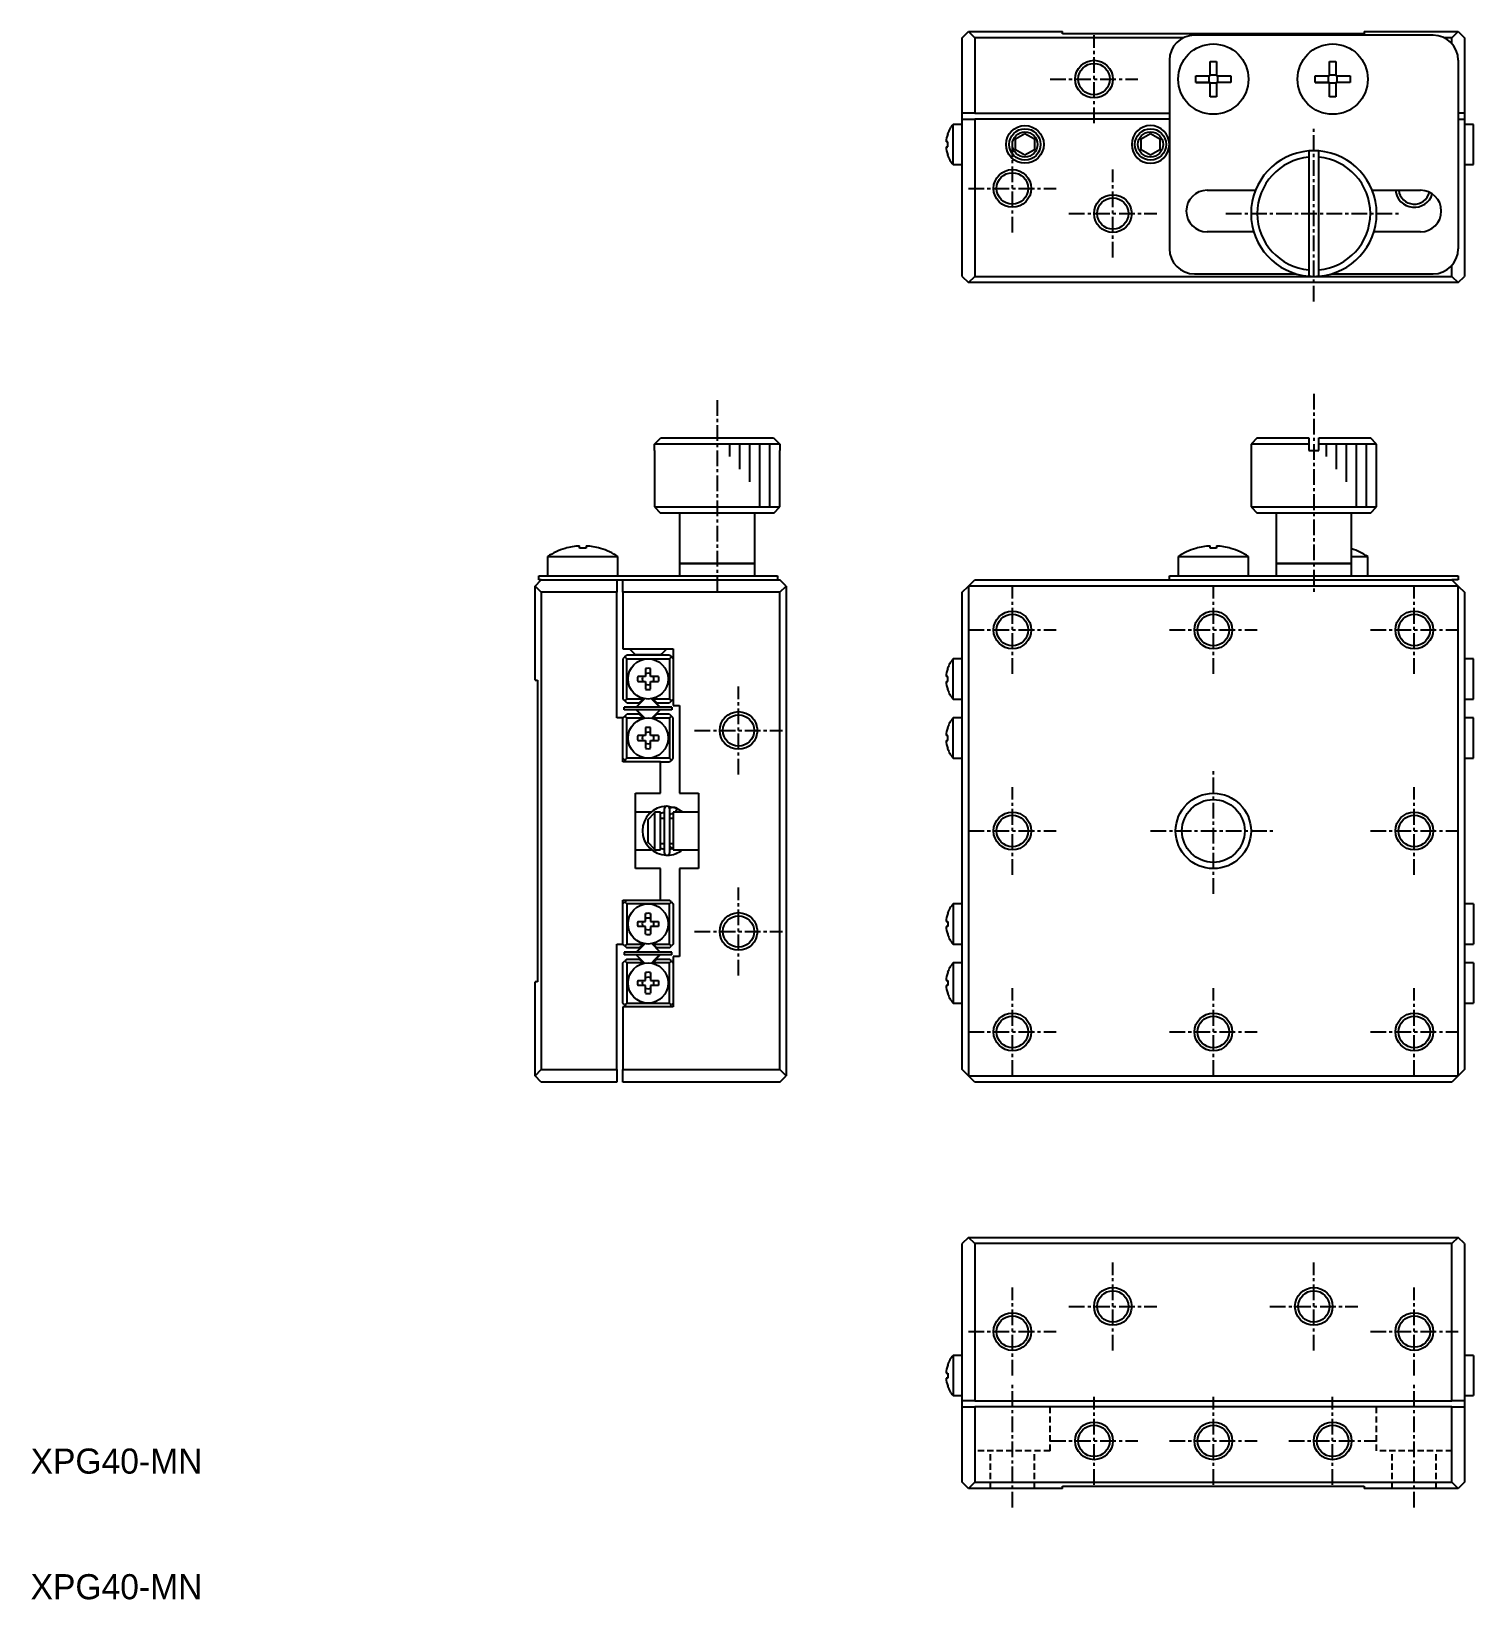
# Model space of a CAD drawing. Extents: x 10 to 217, y 10 to 135.
# Drawn here: x 10.1 to 124.9, y 10 to 134.8 of the extents above; entities that cross this region are included whole.
import ezdxf

# ---------------------------------------------------------------- set-up
doc = ezdxf.new("R2010")
doc.units = 0
doc.linetypes.add('CENTER', pattern=[2, 1.25, -0.25, 0.25, -0.25])
doc.linetypes.add('DASHED', pattern=[0.75, 0.5, -0.25])
doc.layers.get('0').update_dxf_attribs({"linetype": 'CONTINUOUS'})
doc.layers.add('CENTER', color=1, linetype='CENTER')
doc.styles.get("Standard").update_dxf_attribs({"font": 'FGP教科書体NT-M'})

msp = doc.modelspace()

# ---------------------------------------------------------------- linework, layer by layer
at = {"color": 7, "linetype": 'CONTINUOUS'}
for p, q in [((84.16, 134.31), (84.66, 134.81)), ((84.16, 128.31), (84.16, 134.31)), ((84.66, 134.81), (85.16, 134.31)), ((84.66, 134.81), (92.16, 134.81)), ((85.16, 134.31), (85.16, 128.31)), ((101.79, 134.31), (85.16, 134.31)), ((92.16, 134.61), (92.16, 134.81)), ((116.16, 134.61), (92.16, 134.61)), ((121.66, 134.51), (102.66, 134.51)), ((116.16, 134.81), (116.16, 134.61)), ((116.16, 134.81), (123.66, 134.81)), ((123.16, 134.31), (122.53, 134.31)), ((123.16, 134.31), (123.66, 134.81)), ((123.16, 133.84), (123.16, 134.31)), ((123.66, 134.81), (124.16, 134.31)), ((124.16, 134.31), (124.16, 128.31)), ((100.66, 132.51), (100.66, 117.51)), ((103.9, 132.41), (104.42, 132.41)), ((103.9, 131.27), (103.9, 132.41)), ((104.42, 132.41), (104.42, 131.27)), ((113.4, 132.41), (113.92, 132.41)), ((113.4, 131.27), (113.4, 132.41)), ((113.92, 132.41), (113.92, 131.27)), ((123.66, 132.51), (123.66, 117.51)), ((102.76, 130.75), (102.76, 131.27)), ((102.76, 131.27), (103.9, 131.27)), ((103.83, 130.75), (103.83, 131.27)), ((103.9, 131.34), (104.42, 131.34)), ((104.42, 131.27), (105.56, 131.27)), ((104.49, 131.27), (104.49, 130.75)), ((105.56, 131.27), (105.56, 130.75)), ((112.26, 130.75), (112.26, 131.27)), ((112.26, 131.27), (113.4, 131.27)), ((113.33, 130.75), (113.33, 131.27)), ((113.4, 131.34), (113.92, 131.34)), ((113.92, 131.27), (115.06, 131.27)), ((113.99, 131.27), (113.99, 130.75)), ((115.06, 131.27), (115.06, 130.75)), ((103.9, 130.75), (102.76, 130.75)), ((102.76, 130.75), (103.83, 130.75)), ((103.9, 130.75), (103.83, 130.75)), ((103.9, 129.61), (103.9, 130.75)), ((104.42, 130.68), (103.9, 130.68)), ((104.42, 130.75), (104.42, 129.61)), ((105.56, 130.75), (104.42, 130.75)), ((104.49, 130.75), (104.42, 130.75)), ((105.56, 130.75), (104.49, 130.75)), ((113.4, 130.75), (112.26, 130.75)), ((112.26, 130.75), (113.33, 130.75)), ((113.4, 130.75), (113.33, 130.75)), ((113.4, 129.61), (113.4, 130.75)), ((113.92, 130.68), (113.4, 130.68)), ((113.92, 130.75), (113.92, 129.61)), ((115.06, 130.75), (113.92, 130.75)), ((113.99, 130.75), (113.92, 130.75)), ((115.06, 130.75), (113.99, 130.75)), ((104.42, 129.61), (103.9, 129.61)), ((113.92, 129.61), (113.4, 129.61)), ((83.44, 124.21), (83.44, 127.41)), ((84.16, 127.41), (83.44, 127.41)), ((85.16, 128.31), (84.16, 128.31)), ((84.16, 127.81), (84.16, 128.31)), ((84.16, 127.81), (85.16, 127.81)), ((84.16, 115.31), (84.16, 127.81)), ((85.16, 128.31), (100.66, 128.31)), ((85.16, 127.81), (85.16, 115.31)), ((100.66, 127.81), (85.16, 127.81)), ((124.16, 128.31), (123.66, 128.31)), ((123.66, 127.81), (124.16, 127.81)), ((124.16, 128.31), (124.16, 127.81)), ((124.16, 127.81), (124.16, 115.31)), ((124.88, 127.41), (124.16, 127.41)), ((124.88, 124.21), (124.88, 127.41)), ((83.01, 126.64), (83.01, 126.66)), ((88.41, 126.25), (89.16, 126.68)), ((88.41, 125.38), (88.41, 126.25)), ((89.16, 126.68), (89.91, 126.25)), ((89.91, 126.25), (89.91, 125.38)), ((98.41, 126.25), (99.16, 126.68)), ((98.41, 125.38), (98.41, 126.25)), ((99.16, 126.68), (99.91, 126.25)), ((99.91, 126.25), (99.91, 125.38)), ((83.01, 126.01), (82.88, 126.01)), ((82.88, 125.61), (83.01, 125.61)), ((83.01, 125.61), (83.01, 126.01)), ((83.01, 124.96), (83.01, 124.99)), ((89.16, 124.95), (88.41, 125.38)), ((89.91, 125.38), (89.16, 124.95)), ((99.16, 124.95), (98.41, 125.38)), ((99.91, 125.38), (99.16, 124.95)), ((111.76, 125.3), (111.76, 124.79)), ((112.56, 124.79), (112.56, 125.3)), ((83.44, 124.21), (84.16, 124.21)), ((111.76, 124.79), (111.76, 115.83)), ((112.56, 115.83), (112.56, 124.79)), ((124.16, 124.21), (124.88, 124.21)), ((103.66, 122.16), (107.52, 122.16)), ((116.81, 122.16), (120.66, 122.16)), ((107.38, 118.86), (103.66, 118.86)), ((120.66, 118.86), (116.95, 118.86)), ((123.16, 115.31), (123.16, 116.19)), ((84.16, 115.31), (84.66, 114.81)), ((84.66, 114.81), (85.16, 115.31)), ((85.16, 115.31), (112.16, 115.31)), ((102.66, 115.51), (110.76, 115.51)), ((111.76, 115.83), (111.76, 115.33)), ((112.16, 115.31), (123.16, 115.31)), ((112.56, 115.33), (112.56, 115.83)), ((113.56, 115.51), (121.66, 115.51)), ((123.16, 115.31), (123.66, 114.81)), ((123.66, 114.81), (124.16, 115.31)), ((123.66, 114.81), (84.66, 114.81)), ((59.68, 101.96), (60.18, 102.46)), ((60.18, 102.46), (69.14, 102.46)), ((69.14, 102.46), (69.65, 101.96)), ((107.66, 102.46), (107.16, 101.96)), ((107.66, 102.46), (111.76, 102.46)), ((107.66, 102.46), (111.76, 102.46)), ((111.76, 102.46), (111.76, 101.96)), ((112.56, 102.46), (116.66, 102.46)), ((112.56, 102.46), (116.66, 102.46)), ((112.56, 101.96), (112.56, 102.46)), ((117.16, 101.96), (116.66, 102.46)), ((59.66, 101.46), (59.68, 101.46)), ((59.66, 101.46), (59.66, 96.96)), ((59.68, 101.46), (59.68, 101.96)), ((69.65, 101.96), (59.68, 101.96)), ((69.65, 101.96), (69.65, 101.46)), ((69.65, 101.46), (69.66, 101.46)), ((69.66, 96.96), (69.66, 101.46)), ((111.76, 101.96), (107.16, 101.96)), ((107.16, 101.96), (107.16, 96.96)), ((111.76, 101.96), (111.76, 101.46)), ((111.76, 101.46), (112.56, 101.46)), ((111.76, 101.46), (112.56, 101.46)), ((117.16, 101.96), (112.56, 101.96)), ((112.56, 101.46), (112.56, 101.96)), ((117.16, 96.96), (117.16, 101.96)), ((59.66, 96.96), (69.66, 96.96)), ((59.66, 96.96), (60.16, 96.46)), ((69.16, 96.46), (60.16, 96.46)), ((61.66, 96.46), (61.66, 92.46)), ((67.66, 92.46), (67.66, 96.46)), ((69.16, 96.46), (69.66, 96.96)), ((107.16, 96.96), (117.16, 96.96)), ((107.16, 96.96), (107.66, 96.46)), ((116.66, 96.46), (107.66, 96.46)), ((109.16, 96.46), (109.16, 92.46)), ((115.16, 92.46), (115.16, 96.46)), ((116.66, 96.46), (117.16, 96.96)), ((52.56, 93.66), (52.56, 93.66)), ((53.7, 93.66), (53.7, 93.85)), ((54.22, 93.66), (53.7, 93.66)), ((54.22, 93.85), (54.22, 93.66)), ((55.36, 93.66), (55.36, 93.66)), ((102.76, 93.66), (102.76, 93.66)), ((102.76, 93.66), (102.76, 93.66)), ((103.9, 93.66), (103.9, 93.85)), ((104.42, 93.66), (103.9, 93.66)), ((104.42, 93.85), (104.42, 93.66)), ((105.56, 93.66), (105.56, 93.66)), ((105.56, 93.66), (105.56, 93.66)), ((51.16, 93), (56.76, 93)), ((51.16, 93), (51.16, 91.46)), ((56.76, 91.46), (56.76, 93)), ((61.66, 92.46), (67.66, 92.46)), ((67.66, 92.46), (61.66, 92.46)), ((61.66, 92.46), (61.66, 91.46)), ((67.66, 91.46), (67.66, 92.46)), ((101.36, 93), (106.96, 93)), ((101.36, 93), (101.36, 91.46)), ((106.96, 91.46), (106.96, 93)), ((109.16, 92.46), (115.16, 92.46)), ((115.16, 92.46), (109.16, 92.46)), ((109.16, 92.46), (109.16, 91.46)), ((115.16, 93), (116.46, 93)), ((115.16, 91.46), (115.16, 92.46)), ((116.46, 91.46), (116.46, 93)), ((50.16, 90.66), (50.66, 91.16)), ((50.46, 91.16), (50.46, 91.46)), ((50.46, 91.46), (52.46, 91.46)), ((50.66, 91.16), (50.46, 91.16)), ((50.66, 91.16), (56.66, 91.16)), ((52.46, 91.46), (67.46, 91.46)), ((56.66, 91.16), (57.16, 91.16)), ((56.66, 91.16), (56.66, 90.16)), ((57.16, 91.16), (69.66, 91.16)), ((57.16, 90.16), (57.16, 91.16)), ((67.46, 91.46), (69.46, 91.46)), ((69.46, 91.46), (69.46, 91.16)), ((70.16, 90.66), (69.66, 91.16)), ((84.66, 90.66), (85.16, 91.16)), ((85.16, 91.16), (123.16, 91.16)), ((100.66, 91.16), (100.66, 91.46)), ((100.66, 91.46), (102.66, 91.46)), ((102.66, 91.46), (121.66, 91.46)), ((121.66, 91.46), (123.66, 91.46)), ((123.66, 91.16), (123.16, 91.16)), ((123.16, 91.16), (123.66, 90.66)), ((123.66, 91.46), (123.66, 91.16)), ((50.16, 83.16), (50.16, 90.66)), ((50.66, 90.16), (50.16, 90.66)), ((50.66, 90.16), (50.66, 52.16)), ((56.66, 90.16), (50.66, 90.16)), ((56.66, 80.16), (56.66, 90.16)), ((57.16, 90.16), (57.16, 85.66)), ((69.66, 90.16), (57.16, 90.16)), ((69.66, 90.16), (70.16, 90.66)), ((69.66, 52.16), (69.66, 90.16)), ((70.16, 90.66), (70.16, 51.66)), ((84.16, 90.16), (84.66, 90.66)), ((84.16, 52.16), (84.16, 90.16)), ((123.66, 90.66), (84.66, 90.66)), ((84.66, 90.66), (84.66, 51.66)), ((123.66, 51.66), (123.66, 90.66)), ((123.66, 90.66), (124.16, 90.16)), ((124.16, 90.16), (124.16, 52.16)), ((57.16, 85.66), (61.16, 85.66)), ((57.31, 85.01), (57.16, 84.86)), ((57.31, 85.01), (57.46, 85.16)), ((57.46, 84.86), (57.31, 85.01)), ((60.86, 85.16), (57.46, 85.16)), ((57.68, 85.66), (57.91, 85.43)), ((57.91, 85.43), (58.16, 85.18)), ((60.16, 85.18), (58.16, 85.18)), ((60.16, 85.18), (60.41, 85.43)), ((60.41, 85.43), (60.64, 85.66)), ((60.86, 85.16), (61.01, 85.01)), ((61.01, 85.01), (60.86, 84.86)), ((61.16, 84.86), (61.01, 85.01)), ((61.16, 85.66), (61.16, 81.16)), ((57.16, 84.86), (57.16, 81.66)), ((57.46, 81.66), (57.46, 84.86)), ((57.46, 84.86), (59.16, 84.86)), ((58.96, 84.09), (58.96, 83.46)), ((59.16, 84.86), (60.86, 84.86)), ((59.36, 83.46), (59.36, 84.09)), ((60.86, 84.86), (60.86, 81.66)), ((83.01, 84.09), (83.01, 84.11)), ((83.44, 83.26), (83.44, 84.86)), ((84.16, 84.86), (83.44, 84.86)), ((124.88, 84.86), (124.16, 84.86)), ((124.88, 83.26), (124.88, 84.86)), ((50.16, 83.16), (50.36, 83.16)), ((50.36, 83.16), (50.36, 59.16)), ((58.96, 83.46), (58.34, 83.46)), ((58.34, 83.06), (58.96, 83.06)), ((58.96, 83.06), (58.96, 82.44)), ((59.99, 83.46), (59.36, 83.46)), ((59.36, 82.44), (59.36, 83.06)), ((59.36, 83.06), (59.99, 83.06)), ((83.01, 83.46), (82.88, 83.46)), ((82.88, 83.06), (83.01, 83.06)), ((83.01, 83.06), (83.01, 83.46)), ((83.01, 82.41), (83.01, 82.44)), ((83.44, 81.66), (83.44, 83.26)), ((124.88, 81.66), (124.88, 83.26)), ((57.16, 81.66), (57.31, 81.51)), ((57.31, 81.51), (57.46, 81.66)), ((57.46, 81.36), (57.31, 81.51)), ((58.76, 81.66), (57.46, 81.66)), ((57.46, 81.36), (58.46, 81.36)), ((58.88, 81.69), (58.26, 81.07)), ((58.76, 81.66), (58.46, 81.36)), ((58.8, 81.7), (58.76, 81.66)), ((59.68, 81.43), (59.42, 81.68)), ((60.06, 81.07), (59.45, 81.69)), ((59.56, 81.66), (59.52, 81.7)), ((60.86, 81.66), (59.56, 81.66)), ((59.86, 81.36), (59.56, 81.66)), ((60.06, 81.04), (59.68, 81.43)), ((59.86, 81.36), (60.86, 81.36)), ((60.86, 81.66), (61.01, 81.51)), ((61.01, 81.51), (60.86, 81.36)), ((61.01, 81.51), (61.16, 81.66)), ((61.16, 81.16), (61.66, 81.16)), ((61.66, 81.16), (61.66, 74.16)), ((83.44, 81.66), (84.16, 81.66)), ((124.16, 81.66), (124.88, 81.66)), ((57.16, 80.16), (56.66, 80.16)), ((57.31, 80.31), (57.16, 80.16)), ((57.16, 76.66), (57.16, 80.16)), ((61.06, 81.01), (57.26, 81.01)), ((57.26, 80.81), (57.26, 81.01)), ((61.06, 80.81), (57.26, 80.81)), ((57.31, 80.31), (57.46, 80.46)), ((57.46, 80.16), (57.31, 80.31)), ((58.46, 80.46), (57.46, 80.46)), ((57.46, 76.96), (57.46, 80.16)), ((57.46, 80.16), (58.76, 80.16)), ((58.26, 80.79), (58.91, 80.14)), ((58.26, 80.75), (58.88, 80.14)), ((58.46, 80.46), (58.76, 80.16)), ((58.76, 80.16), (58.8, 80.12)), ((59.45, 80.14), (60.06, 80.75)), ((59.52, 80.12), (59.56, 80.16)), ((59.56, 80.16), (59.86, 80.46)), ((59.56, 80.16), (60.86, 80.16)), ((60.86, 80.46), (59.86, 80.46)), ((60.86, 80.46), (61.01, 80.31)), ((61.01, 80.31), (60.86, 80.16)), ((60.86, 80.16), (60.86, 76.96)), ((61.16, 80.16), (61.01, 80.31)), ((61.06, 81.01), (61.06, 80.81)), ((61.16, 76.96), (61.16, 80.16)), ((83.44, 76.96), (83.44, 80.16)), ((84.16, 80.16), (83.44, 80.16)), ((124.88, 80.16), (124.16, 80.16)), ((124.88, 76.96), (124.88, 80.16)), ((58.96, 78.76), (58.34, 78.76)), ((58.96, 79.39), (58.96, 78.76)), ((59.36, 78.76), (59.36, 79.39)), ((59.99, 78.76), (59.36, 78.76)), ((83.01, 78.76), (82.88, 78.76)), ((83.01, 79.39), (83.01, 79.41)), ((83.01, 78.36), (83.01, 78.76)), ((58.34, 78.36), (58.96, 78.36)), ((58.96, 78.36), (58.96, 77.74)), ((59.36, 77.74), (59.36, 78.36)), ((59.36, 78.36), (59.99, 78.36)), ((82.88, 78.36), (83.01, 78.36)), ((83.01, 77.71), (83.01, 77.74)), ((57.16, 76.96), (57.31, 76.81)), ((60.16, 76.66), (57.16, 76.66)), ((57.31, 76.81), (57.46, 76.96)), ((57.46, 76.66), (57.31, 76.81)), ((59.16, 76.96), (57.46, 76.96)), ((60.86, 76.96), (59.16, 76.96)), ((60.16, 76.66), (60.86, 76.66)), ((60.16, 74.16), (60.16, 76.66)), ((60.86, 76.96), (61.01, 76.81)), ((61.01, 76.81), (60.86, 76.66)), ((61.01, 76.81), (61.16, 76.96)), ((83.44, 76.96), (84.16, 76.96)), ((124.16, 76.96), (124.88, 76.96)), ((58.16, 74.16), (60.16, 74.16)), ((58.16, 72.24), (58.16, 74.16)), ((61.66, 74.16), (63.16, 74.16)), ((63.16, 74.16), (63.16, 68.16)), ((59.4, 72.66), (58.16, 72.66)), ((59.16, 72.08), (59.66, 72.61)), ((59.66, 72.66), (59.66, 72.61)), ((60.16, 72.66), (59.66, 72.66)), ((59.66, 72.61), (59.66, 69.72)), ((60.16, 69.66), (60.16, 72.66)), ((60.16, 72.59), (60.43, 72.66)), ((60.16, 72.16), (60.16, 72.59)), ((60.43, 72.9), (60.43, 69.45)), ((61.45, 72.96), (60.69, 73.13)), ((60.88, 72.97), (60.87, 72.97)), ((60.92, 72.98), (60.88, 72.97)), ((60.88, 69.45), (60.88, 72.9)), ((60.9, 72.4), (60.91, 72.42)), ((60.91, 72.42), (60.92, 72.43)), ((60.95, 73), (60.92, 72.98)), ((60.92, 72.44), (60.93, 72.45)), ((60.92, 72.43), (60.92, 72.44)), ((60.93, 72.45), (60.94, 72.46)), ((60.94, 72.47), (60.95, 72.48)), ((60.94, 72.46), (60.94, 72.47)), ((60.99, 73.01), (60.95, 73)), ((60.95, 72.48), (60.96, 72.49)), ((60.96, 72.49), (60.97, 72.5)), ((60.97, 72.5), (60.98, 72.51)), ((60.98, 72.51), (60.99, 72.52)), ((61.02, 73.01), (60.99, 73.01)), ((60.99, 72.52), (61, 72.53)), ((61, 72.53), (61.02, 72.54)), ((61.06, 73.02), (61.02, 73.01)), ((61.02, 72.54), (61.03, 72.54)), ((61.03, 72.54), (61.04, 72.55)), ((61.04, 72.55), (61.05, 72.55)), ((61.05, 72.55), (61.06, 72.56)), ((61.09, 73.02), (61.06, 73.02)), ((61.06, 72.56), (61.08, 72.56)), ((61.08, 72.56), (61.09, 72.57)), ((61.13, 73.02), (61.09, 73.02)), ((61.09, 72.57), (61.1, 72.57)), ((61.1, 72.57), (61.12, 72.57)), ((61.12, 72.57), (61.13, 72.57)), ((61.16, 73.02), (61.13, 73.02)), ((61.13, 72.57), (61.14, 72.57)), ((61.14, 72.57), (61.16, 72.57)), ((61.2, 73.02), (61.16, 73.02)), ((61.16, 72.66), (61.16, 69.66)), ((63.16, 72.66), (61.16, 72.66)), ((61.16, 72.57), (61.16, 72.57)), ((61.24, 73.02), (61.2, 73.02)), ((61.27, 73.02), (61.24, 73.02)), ((61.31, 73.01), (61.27, 73.02)), ((61.34, 73), (61.31, 73.01)), ((61.37, 72.99), (61.34, 73)), ((61.35, 72.68), (61.34, 72.66)), ((61.45, 72.96), (61.35, 72.66)), ((61.36, 72.71), (61.35, 72.69)), ((61.35, 72.69), (61.35, 72.68)), ((61.37, 72.73), (61.36, 72.71)), ((61.41, 72.98), (61.37, 72.99)), ((61.38, 72.75), (61.37, 72.73)), ((61.39, 72.76), (61.38, 72.75)), ((61.4, 72.8), (61.39, 72.78)), ((61.39, 72.78), (61.39, 72.76)), ((61.41, 72.82), (61.4, 72.8)), ((61.44, 72.96), (61.41, 72.98)), ((61.42, 72.85), (61.41, 72.83)), ((61.41, 72.83), (61.41, 72.82)), ((61.43, 72.88), (61.42, 72.87)), ((61.42, 72.87), (61.42, 72.85)), ((61.44, 72.91), (61.43, 72.89)), ((61.43, 72.89), (61.43, 72.88)), ((61.44, 72.97), (61.44, 72.96)), ((61.92, 72.66), (61.44, 72.96)), ((61.44, 72.96), (61.44, 72.96)), ((61.44, 72.96), (61.44, 72.96)), ((61.44, 72.96), (61.44, 72.95)), ((61.44, 72.95), (61.44, 72.95)), ((61.44, 72.95), (61.44, 72.94)), ((61.44, 72.94), (61.44, 72.93)), ((61.44, 72.93), (61.44, 72.92)), ((61.44, 72.92), (61.44, 72.91)), ((61.47, 72.95), (61.45, 72.96)), ((58.16, 70.09), (58.16, 72.24)), ((59.16, 70.25), (59.16, 72.08)), ((60.43, 72.16), (60.16, 72.16)), ((60.88, 72.33), (60.89, 72.34)), ((60.88, 72.31), (60.88, 72.33)), ((60.88, 72.3), (60.88, 72.31)), ((61.16, 72.16), (60.88, 72.16)), ((60.89, 72.37), (60.9, 72.38)), ((60.89, 72.35), (60.89, 72.37)), ((60.89, 72.34), (60.89, 72.35)), ((60.9, 72.39), (60.9, 72.4)), ((60.9, 72.38), (60.9, 72.39)), ((58.16, 68.16), (58.16, 70.09)), ((59.66, 69.72), (59.16, 70.25)), ((60.16, 69.76), (60.16, 70.16)), ((60.16, 70.16), (60.43, 70.16)), ((60.88, 70.16), (61.16, 70.16)), ((60.88, 70.05), (60.88, 70.06)), ((60.88, 70.04), (60.88, 70.05)), ((60.89, 70.02), (60.88, 70.04)), ((60.89, 70.01), (60.89, 70.02)), ((60.89, 70), (60.89, 70.01)), ((60.89, 69.98), (60.89, 70)), ((60.9, 69.97), (60.89, 69.98)), ((60.9, 69.96), (60.9, 69.97)), ((60.91, 69.94), (60.9, 69.96)), ((60.91, 69.93), (60.91, 69.94)), ((60.92, 69.92), (60.91, 69.93)), ((60.93, 69.91), (60.92, 69.92)), ((58.16, 69.66), (59.43, 69.66)), ((59.43, 69.66), (59.43, 69.66)), ((59.43, 69.66), (59.43, 69.66)), ((59.66, 69.72), (59.66, 69.66)), ((59.66, 69.66), (60.16, 69.66)), ((60.43, 69.69), (60.16, 69.76)), ((61.16, 69.76), (60.88, 69.69)), ((60.93, 69.9), (60.93, 69.91)), ((60.94, 69.89), (60.93, 69.9)), ((60.95, 69.88), (60.94, 69.89)), ((60.96, 69.87), (60.95, 69.88)), ((60.97, 69.86), (60.96, 69.87)), ((60.98, 69.85), (60.97, 69.86)), ((60.99, 69.84), (60.98, 69.85)), ((61, 69.83), (60.99, 69.84)), ((61.01, 69.82), (61, 69.83)), ((61.02, 69.82), (61.01, 69.82)), ((61.03, 69.81), (61.02, 69.82)), ((61.05, 69.8), (61.03, 69.81)), ((61.06, 69.8), (61.05, 69.8)), ((61.07, 69.79), (61.06, 69.8)), ((61.09, 69.79), (61.07, 69.79)), ((61.1, 69.79), (61.09, 69.79)), ((61.11, 69.78), (61.1, 69.79)), ((61.13, 69.78), (61.11, 69.78)), ((61.14, 69.78), (61.13, 69.78)), ((61.15, 69.78), (61.14, 69.78)), ((61.16, 69.78), (61.15, 69.78)), ((61.16, 69.66), (63.16, 69.66)), ((61.38, 69.37), (61.38, 69.37)), ((61.38, 69.37), (61.38, 69.37)), ((61.38, 69.37), (61.38, 69.37)), ((61.38, 69.37), (61.39, 69.37)), ((61.39, 69.37), (61.44, 69.39)), ((61.39, 69.37), (61.39, 69.37)), ((61.39, 69.37), (61.39, 69.37)), ((61.43, 69.39), (61.44, 69.39)), ((61.44, 69.39), (61.46, 69.4)), ((61.44, 69.39), (61.44, 69.39)), ((61.44, 69.39), (61.44, 69.39)), ((61.44, 69.39), (61.44, 69.39)), ((60.16, 68.16), (58.16, 68.16)), ((60.16, 65.66), (60.16, 68.16)), ((61.66, 68.16), (61.66, 61.16)), ((63.16, 68.16), (61.66, 68.16)), ((57.16, 65.66), (60.16, 65.66)), ((57.16, 62.16), (57.16, 65.66)), ((57.16, 65.36), (57.31, 65.51)), ((57.46, 65.66), (57.31, 65.51)), ((57.31, 65.51), (57.46, 65.36)), ((57.46, 65.36), (57.46, 62.16)), ((59.16, 65.36), (57.46, 65.36)), ((60.86, 65.36), (59.16, 65.36)), ((60.16, 65.66), (60.86, 65.66)), ((61.01, 65.51), (60.86, 65.66)), ((60.86, 65.36), (61.01, 65.51)), ((60.86, 62.16), (60.86, 65.36)), ((61.01, 65.51), (61.16, 65.36)), ((61.16, 65.36), (61.16, 62.16)), ((83.44, 65.36), (83.44, 62.16)), ((84.16, 65.36), (83.44, 65.36)), ((124.88, 65.36), (124.16, 65.36)), ((124.88, 65.36), (124.88, 62.16)), ((58.34, 63.96), (58.96, 63.96)), ((58.96, 63.96), (58.96, 64.59)), ((59.36, 64.59), (59.36, 63.96)), ((59.36, 63.96), (59.99, 63.96)), ((82.88, 63.96), (83.01, 63.96)), ((83.01, 64.61), (83.01, 64.59)), ((83.01, 63.96), (83.01, 63.56)), ((58.96, 63.56), (58.34, 63.56)), ((58.96, 62.94), (58.96, 63.56)), ((59.36, 63.56), (59.36, 62.94)), ((59.99, 63.56), (59.36, 63.56)), ((83.01, 63.56), (82.88, 63.56)), ((83.01, 62.94), (83.01, 62.91)), ((56.66, 62.16), (57.16, 62.16)), ((56.66, 52.16), (56.66, 62.16)), ((57.31, 62.01), (57.16, 62.16)), ((57.26, 61.51), (57.26, 61.31)), ((61.06, 61.51), (57.26, 61.51)), ((61.06, 61.31), (57.26, 61.31)), ((57.46, 62.16), (57.31, 62.01)), ((57.31, 62.01), (57.46, 61.86)), ((57.46, 62.16), (58.76, 62.16)), ((58.46, 61.86), (57.46, 61.86)), ((58.88, 62.19), (58.26, 61.57)), ((58.26, 61.54), (58.91, 62.18)), ((58.26, 61.25), (58.88, 60.64)), ((58.46, 61.86), (58.76, 62.16)), ((58.76, 62.16), (58.8, 62.2)), ((60.06, 61.57), (59.45, 62.19)), ((59.45, 60.64), (60.06, 61.25)), ((59.52, 62.2), (59.56, 62.16)), ((59.56, 62.16), (60.86, 62.16)), ((59.56, 62.16), (59.86, 61.86)), ((60.06, 61.29), (59.68, 60.9)), ((60.86, 61.86), (59.86, 61.86)), ((61.01, 62.01), (60.86, 62.16)), ((60.86, 61.86), (61.01, 62.01)), ((61.16, 62.16), (61.01, 62.01)), ((61.06, 61.31), (61.06, 61.51)), ((83.44, 62.16), (84.16, 62.16)), ((124.16, 62.16), (124.88, 62.16)), ((57.16, 60.66), (57.31, 60.81)), ((57.16, 57.46), (57.16, 60.66)), ((57.46, 60.96), (57.31, 60.81)), ((57.31, 60.81), (57.46, 60.66)), ((57.46, 60.96), (58.46, 60.96)), ((57.46, 60.66), (57.46, 57.46)), ((58.76, 60.66), (57.46, 60.66)), ((58.76, 60.66), (58.46, 60.96)), ((58.8, 60.62), (58.76, 60.66)), ((59.68, 60.9), (59.42, 60.64)), ((59.56, 60.66), (59.52, 60.62)), ((59.86, 60.96), (59.56, 60.66)), ((60.86, 60.66), (59.56, 60.66)), ((59.86, 60.96), (60.86, 60.96)), ((61.01, 60.81), (60.86, 60.96)), ((60.86, 60.66), (61.01, 60.81)), ((60.86, 57.46), (60.86, 60.66)), ((61.01, 60.81), (61.16, 60.66)), ((61.66, 61.16), (61.16, 61.16)), ((61.16, 61.16), (61.16, 57.16)), ((83.44, 60.66), (83.44, 59.06)), ((84.16, 60.66), (83.44, 60.66)), ((124.88, 60.66), (124.16, 60.66)), ((124.88, 60.66), (124.88, 59.06)), ((50.16, 51.66), (50.16, 59.16)), ((50.36, 59.16), (50.16, 59.16)), ((58.34, 59.26), (58.96, 59.26)), ((58.96, 58.86), (58.34, 58.86)), ((58.96, 59.26), (58.96, 59.89)), ((58.96, 58.24), (58.96, 58.86)), ((59.36, 59.89), (59.36, 59.26)), ((59.36, 59.26), (59.99, 59.26)), ((59.99, 58.86), (59.36, 58.86)), ((59.36, 58.86), (59.36, 58.24)), ((82.88, 59.26), (83.01, 59.26)), ((83.01, 58.86), (82.88, 58.86)), ((83.01, 59.91), (83.01, 59.89)), ((83.01, 59.26), (83.01, 58.86)), ((83.44, 59.06), (83.44, 57.46)), ((124.88, 59.06), (124.88, 57.46)), ((57.31, 57.31), (57.16, 57.46)), ((57.46, 57.46), (57.31, 57.31)), ((57.46, 57.46), (59.16, 57.46)), ((59.16, 57.46), (60.86, 57.46)), ((61.01, 57.31), (60.86, 57.46)), ((61.16, 57.46), (61.01, 57.31)), ((83.01, 58.24), (83.01, 58.21)), ((83.44, 57.46), (84.16, 57.46)), ((124.16, 57.46), (124.88, 57.46)), ((57.16, 57.16), (57.16, 52.16)), ((61.16, 57.16), (57.16, 57.16)), ((57.31, 57.31), (57.46, 57.16)), ((60.86, 57.16), (61.01, 57.31)), ((50.16, 51.66), (50.66, 52.16)), ((50.66, 51.16), (50.16, 51.66)), ((50.66, 52.16), (56.66, 52.16)), ((56.66, 52.16), (56.66, 51.16)), ((57.16, 52.16), (69.66, 52.16)), ((57.16, 51.16), (57.16, 52.16)), ((70.16, 51.66), (69.66, 52.16)), ((69.66, 51.16), (70.16, 51.66)), ((84.66, 51.66), (84.16, 52.16)), ((84.66, 51.66), (123.66, 51.66)), ((85.16, 51.16), (84.66, 51.66)), ((123.66, 51.66), (123.16, 51.16)), ((124.16, 52.16), (123.66, 51.66)), ((56.66, 51.16), (50.66, 51.16)), ((69.66, 51.16), (57.16, 51.16)), ((123.16, 51.16), (85.16, 51.16)), ((84.66, 38.81), (84.16, 38.31)), ((85.16, 38.31), (84.66, 38.81)), ((84.66, 38.81), (123.66, 38.81)), ((123.66, 38.81), (123.16, 38.31)), ((124.16, 38.31), (123.66, 38.81)), ((84.16, 25.81), (84.16, 38.31)), ((123.16, 38.31), (85.16, 38.31)), ((85.16, 38.31), (85.16, 25.81)), ((123.16, 25.81), (123.16, 38.31)), ((124.16, 38.31), (124.16, 25.81)), ((83.44, 29.41), (83.44, 26.21)), ((84.16, 29.41), (83.44, 29.41)), ((124.88, 29.41), (124.16, 29.41)), ((124.88, 29.41), (124.88, 26.21)), ((82.88, 28.01), (83.01, 28.01)), ((83.01, 27.61), (82.88, 27.61)), ((83.01, 28.66), (83.01, 28.64)), ((83.01, 28.01), (83.01, 27.61)), ((83.01, 26.99), (83.01, 26.96)), ((83.44, 26.21), (84.16, 26.21)), ((85.16, 25.81), (84.16, 25.81)), ((84.16, 25.31), (84.16, 25.81)), ((84.16, 19.31), (84.16, 25.31)), ((84.16, 25.31), (85.16, 25.31)), ((85.16, 25.81), (123.16, 25.81)), ((85.16, 25.31), (85.16, 19.31)), ((123.16, 25.31), (85.16, 25.31)), ((124.16, 25.81), (123.16, 25.81)), ((123.16, 19.31), (123.16, 25.31)), ((123.16, 25.31), (124.16, 25.31)), ((124.16, 26.21), (124.88, 26.21)), ((124.16, 25.81), (124.16, 25.31)), ((124.16, 25.31), (124.16, 19.31)), ((84.66, 18.81), (84.16, 19.31)), ((85.16, 19.31), (84.66, 18.81)), ((92.16, 18.81), (84.66, 18.81)), ((85.16, 19.31), (123.16, 19.31)), ((92.16, 19.01), (116.16, 19.01)), ((92.16, 18.81), (92.16, 19.01)), ((116.16, 19.01), (116.16, 18.81)), ((123.66, 18.81), (116.16, 18.81)), ((123.66, 18.81), (123.16, 19.31)), ((124.16, 19.31), (123.66, 18.81))]:
    msp.add_line(p, q, dxfattribs=at)
at = {"color": 3, "linetype": 'CONTINUOUS'}
for p, q in [((65.66, 100.96), (65.66, 101.96)), ((66.46, 99.96), (66.46, 101.96)), ((67.26, 98.96), (67.26, 101.96)), ((68.06, 96.96), (68.06, 101.96)), ((68.86, 96.96), (68.86, 101.96)), ((113.16, 100.96), (113.16, 101.96)), ((113.96, 99.96), (113.96, 101.96)), ((114.76, 98.96), (114.76, 101.96)), ((115.56, 96.96), (115.56, 101.96)), ((116.36, 96.96), (116.36, 101.96))]:
    msp.add_line(p, q, dxfattribs=at)
at = {"color": 3, "linetype": 'DASHED'}
for p, q in [((91.16, 21.81), (91.16, 25.31)), ((117.16, 21.81), (117.16, 25.31)), ((91.16, 21.81), (85.16, 21.81)), ((86.41, 18.81), (86.41, 21.81)), ((89.91, 18.81), (89.91, 21.81)), ((123.16, 21.81), (117.16, 21.81)), ((118.41, 18.81), (118.41, 21.81)), ((121.91, 18.81), (121.91, 21.81))]:
    msp.add_line(p, q, dxfattribs=at)
at = {"color": 7, "linetype": 'CONTINUOUS'}
for centre, radius in [((104.16, 131.01), 2.8), ((113.66, 131.01), 2.8), ((94.66, 131.01), 1.25), ((89.16, 125.81), 1.25), ((89.16, 125.81), 1), ((99.16, 125.81), 1.25), ((99.16, 125.81), 1), ((88.16, 122.31), 1.25), ((96.16, 120.31), 1.25), ((88.16, 87.16), 1.25), ((104.16, 87.16), 1.25), ((120.16, 87.16), 1.25), ((59.16, 83.26), 1.6), ((59.16, 78.56), 1.6), ((66.36, 79.16), 1.25), ((104.16, 71.16), 2.5), ((88.16, 71.16), 1.25), ((120.16, 71.16), 1.25), ((59.16, 63.76), 1.6), ((66.36, 63.16), 1.25), ((59.16, 59.06), 1.6), ((88.16, 55.16), 1.25), ((104.16, 55.16), 1.25), ((120.16, 55.16), 1.25), ((96.16, 33.31), 1.25), ((112.16, 33.31), 1.25), ((88.16, 31.31), 1.25), ((120.16, 31.31), 1.25), ((94.66, 22.61), 1.25), ((104.16, 22.61), 1.25), ((113.66, 22.61), 1.25)]:
    msp.add_circle(centre, radius, dxfattribs=at)
at = {"color": 3, "linetype": 'CONTINUOUS'}
for centre, radius in [((94.66, 131.01), 1.5), ((89.16, 125.81), 1.5), ((88.16, 122.31), 1.5), ((96.16, 120.31), 1.5), ((88.16, 87.16), 1.5), ((104.16, 87.16), 1.5), ((120.16, 87.16), 1.5), ((66.36, 79.16), 1.5), ((104.16, 71.16), 3), ((88.16, 71.16), 1.5), ((120.16, 71.16), 1.5), ((66.36, 63.16), 1.5), ((88.16, 55.16), 1.5), ((104.16, 55.16), 1.5), ((120.16, 55.16), 1.5), ((96.16, 33.31), 1.5), ((112.16, 33.31), 1.5), ((88.16, 31.31), 1.5), ((120.16, 31.31), 1.5), ((94.66, 22.61), 1.5), ((104.16, 22.61), 1.5), ((113.66, 22.61), 1.5)]:
    msp.add_circle(centre, radius, dxfattribs=at)
at = {"color": 7, "linetype": 'CONTINUOUS'}
for centre, radius, start, end in [((102.66, 132.51), 2, 90, 180), ((121.66, 132.51), 2, 0, 90), ((85.36, 125.81), 2.5, 140.2082, 160.1231), ((85.36, 125.81), 2.49, 160.6391, 175.3966), ((85.36, 125.81), 2.49, 184.6034, 199.3609), ((85.36, 125.81), 2.5, 199.8769, 219.7918), ((112.16, 120.31), 5, 94.5886, 265.4114), ((112.16, 120.31), 5, 85.4114, 94.5886), ((112.16, 120.31), 5, 274.5886, 85.4114), ((112.16, 120.31), 4.5, 95.0997, 264.9003), ((112.16, 120.31), 4.5, 275.0997, 84.9003), ((103.66, 120.51), 1.65, 90, 270), ((120.16, 122.31), 1.25, 186.8921, 345.5976), ((120.66, 120.51), 1.65, 270, 90), ((102.66, 117.51), 2, 180, 270), ((121.66, 117.51), 2, 270, 0), ((112.16, 120.31), 5, 265.4114, 274.5886), ((53.96, 88.86), 5, 106.2858, 124.0558), ((53.96, 88.86), 4.99, 92.9848, 106.2726), ((53.96, 88.86), 4.99, 73.7274, 87.0152), ((53.96, 88.86), 5, 55.9442, 73.7142), ((104.16, 88.86), 5, 106.2858, 124.0558), ((104.16, 88.86), 4.99, 92.9848, 106.2726), ((104.16, 88.86), 4.99, 73.7274, 87.0152), ((104.16, 88.86), 5, 55.9442, 73.7142), ((113.66, 88.86), 5, 55.9442, 72.5424), ((59.16, 83.26), 0.85, 76.391, 103.609), ((59.16, 83.26), 0.459, 64.1861, 115.8139), ((85.36, 83.26), 2.49, 160.6391, 175.3966), ((85.36, 83.26), 2.5, 140.2082, 160.1231), ((59.16, 83.26), 0.85, 166.391, 193.609), ((59.16, 83.26), 0.459, 154.1861, 205.8139), ((59.16, 83.26), 0.459, 244.1861, 295.8139), ((59.16, 83.26), 0.85, 256.391, 283.609), ((59.16, 83.26), 0.459, 334.1861, 25.8139), ((59.16, 83.26), 0.85, 346.391, 13.609), ((85.36, 83.26), 2.49, 184.6034, 199.3609), ((85.36, 83.26), 2.5, 199.8769, 219.7918), ((58.4, 80.93), 0.2, 135, 155.6939), ((58.4, 80.89), 0.2, 204.3061, 225), ((58.4, 80.93), 0.2, 216.0427, 225), ((59.92, 80.93), 0.2, 24.3061, 45), ((59.92, 80.89), 0.2, 36.0427, 45), ((59.92, 80.89), 0.2, 315, 335.6939), ((85.36, 78.56), 2.5, 140.2082, 160.1231), ((59.16, 78.56), 0.85, 166.391, 193.609), ((59.16, 78.56), 0.459, 154.1861, 205.8139), ((59.16, 78.56), 0.85, 76.391, 103.609), ((59.16, 78.56), 0.459, 64.1861, 115.8139), ((59.16, 78.56), 0.459, 334.1861, 25.8139), ((59.16, 78.56), 0.85, 346.391, 13.609), ((85.36, 78.56), 2.49, 160.6391, 175.3966), ((59.16, 78.56), 0.459, 244.1861, 295.8139), ((59.16, 78.56), 0.85, 256.391, 283.609), ((85.36, 78.56), 2.49, 184.6034, 199.3609), ((85.36, 78.56), 2.5, 199.8769, 219.7918), ((60.66, 71.18), 1.95, 90.7473, 269.1574), ((60.66, 72.9), 0.225, 0, 180), ((60.66, 69.45), 0.225, 180, 0), ((60.66, 71.18), 1.95, 270.9364, 308.8679), ((85.36, 63.76), 2.5, 140.2082, 160.1231), ((59.16, 63.76), 0.85, 166.391, 193.609), ((59.16, 63.76), 0.459, 154.1861, 205.8139), ((59.16, 63.76), 0.85, 76.391, 103.609), ((59.16, 63.76), 0.459, 64.1861, 115.8139), ((59.16, 63.76), 0.459, 334.1861, 25.8139), ((59.16, 63.76), 0.85, 346.391, 13.609), ((85.36, 63.76), 2.49, 160.6391, 175.3966), ((59.16, 63.76), 0.459, 244.1861, 295.8139), ((59.16, 63.76), 0.85, 256.391, 283.609), ((85.36, 63.76), 2.49, 184.6034, 199.3609), ((85.36, 63.76), 2.5, 199.8769, 219.7918), ((58.4, 61.43), 0.2, 135, 155.6939), ((58.4, 61.39), 0.2, 204.3061, 225), ((58.4, 61.39), 0.2, 135, 143.9573), ((59.92, 61.43), 0.2, 24.3061, 45), ((59.92, 61.39), 0.2, 315, 335.6939), ((59.92, 61.43), 0.2, 315, 323.9573), ((85.36, 59.06), 2.5, 140.2082, 160.1231), ((59.16, 59.06), 0.85, 166.391, 193.609), ((59.16, 59.06), 0.459, 154.1861, 205.8139), ((59.16, 59.06), 0.85, 76.391, 103.609), ((59.16, 59.06), 0.459, 64.1861, 115.8139), ((59.16, 59.06), 0.459, 334.1861, 25.8139), ((59.16, 59.06), 0.85, 346.391, 13.609), ((85.36, 59.06), 2.49, 160.6391, 175.3966), ((85.36, 59.06), 2.49, 184.6034, 199.3609), ((59.16, 59.06), 0.459, 244.1861, 295.8139), ((59.16, 59.06), 0.85, 256.391, 283.609), ((85.36, 59.06), 2.5, 199.8769, 219.7918), ((85.36, 27.81), 2.5, 140.2082, 160.1231), ((85.36, 27.81), 2.49, 160.6391, 175.3966), ((85.36, 27.81), 2.49, 184.6034, 199.3609), ((85.36, 27.81), 2.5, 199.8769, 219.7918)]:
    msp.add_arc(centre, radius, start, end, dxfattribs=at)
at = {"color": 3, "linetype": 'CONTINUOUS'}
for centre, start, end in [((99.16, 125.81), 90, 0), ((99.16, 125.81), 0, 90), ((120.16, 122.31), 185.7392, 342.9486)]:
    msp.add_arc(centre, 1.5, start, end, dxfattribs=at)
at = {"layer": 'CENTER', "color": 1, "linetype": 'CENTER'}
for p, q in [((94.66, 127.51), (94.66, 134.51)), ((91.16, 131.01), (98.16, 131.01)), ((112.16, 113.31), (112.16, 127.31)), ((88.16, 118.81), (88.16, 125.81)), ((96.16, 116.81), (96.16, 123.81)), ((84.66, 122.31), (91.66, 122.31)), ((92.66, 120.31), (99.66, 120.31)), ((105.16, 120.31), (119.16, 120.31)), ((64.66, 105.46), (64.66, 89.96)), ((112.16, 105.96), (112.16, 89.96)), ((88.16, 83.66), (88.16, 90.66)), ((104.16, 83.66), (104.16, 90.66)), ((120.16, 83.66), (120.16, 90.66)), ((84.66, 87.16), (91.66, 87.16)), ((100.66, 87.16), (107.66, 87.16)), ((116.66, 87.16), (123.66, 87.16)), ((66.36, 75.66), (66.36, 82.66)), ((62.86, 79.16), (69.86, 79.16)), ((104.16, 66.16), (104.16, 76.16)), ((88.16, 67.66), (88.16, 74.66)), ((120.16, 67.66), (120.16, 74.66)), ((84.66, 71.16), (91.66, 71.16)), ((99.16, 71.16), (109.16, 71.16)), ((116.66, 71.16), (123.66, 71.16)), ((66.36, 59.66), (66.36, 66.66)), ((62.86, 63.16), (69.86, 63.16)), ((88.16, 51.66), (88.16, 58.66)), ((104.16, 51.66), (104.16, 58.66)), ((120.16, 51.66), (120.16, 58.66)), ((84.66, 55.16), (91.66, 55.16)), ((100.66, 55.16), (107.66, 55.16)), ((116.66, 55.16), (123.66, 55.16)), ((96.16, 29.81), (96.16, 36.81)), ((112.16, 29.81), (112.16, 36.81)), ((88.16, 27.81), (88.16, 34.81)), ((120.16, 27.81), (120.16, 34.81)), ((92.66, 33.31), (99.66, 33.31)), ((108.66, 33.31), (115.66, 33.31)), ((84.66, 31.31), (91.66, 31.31)), ((116.66, 31.31), (123.66, 31.31)), ((88.16, 17.31), (88.16, 27.31)), ((120.16, 17.31), (120.16, 27.31)), ((94.66, 19.11), (94.66, 26.11)), ((104.16, 19.11), (104.16, 26.11)), ((113.66, 19.11), (113.66, 26.11)), ((91.16, 22.61), (98.16, 22.61)), ((100.66, 22.61), (107.66, 22.61)), ((110.16, 22.61), (117.16, 22.61))]:
    msp.add_line(p, q, dxfattribs=at)

# ---------------------------------------------------------------- texts
at = {"color": 7, "linetype": 'CONTINUOUS'}
for p in [(10, 20), (10, 10)]:
    msp.add_text('XPG40-MN', height=2, dxfattribs=at).set_placement(p)

doc.saveas('drawing.dxf')
